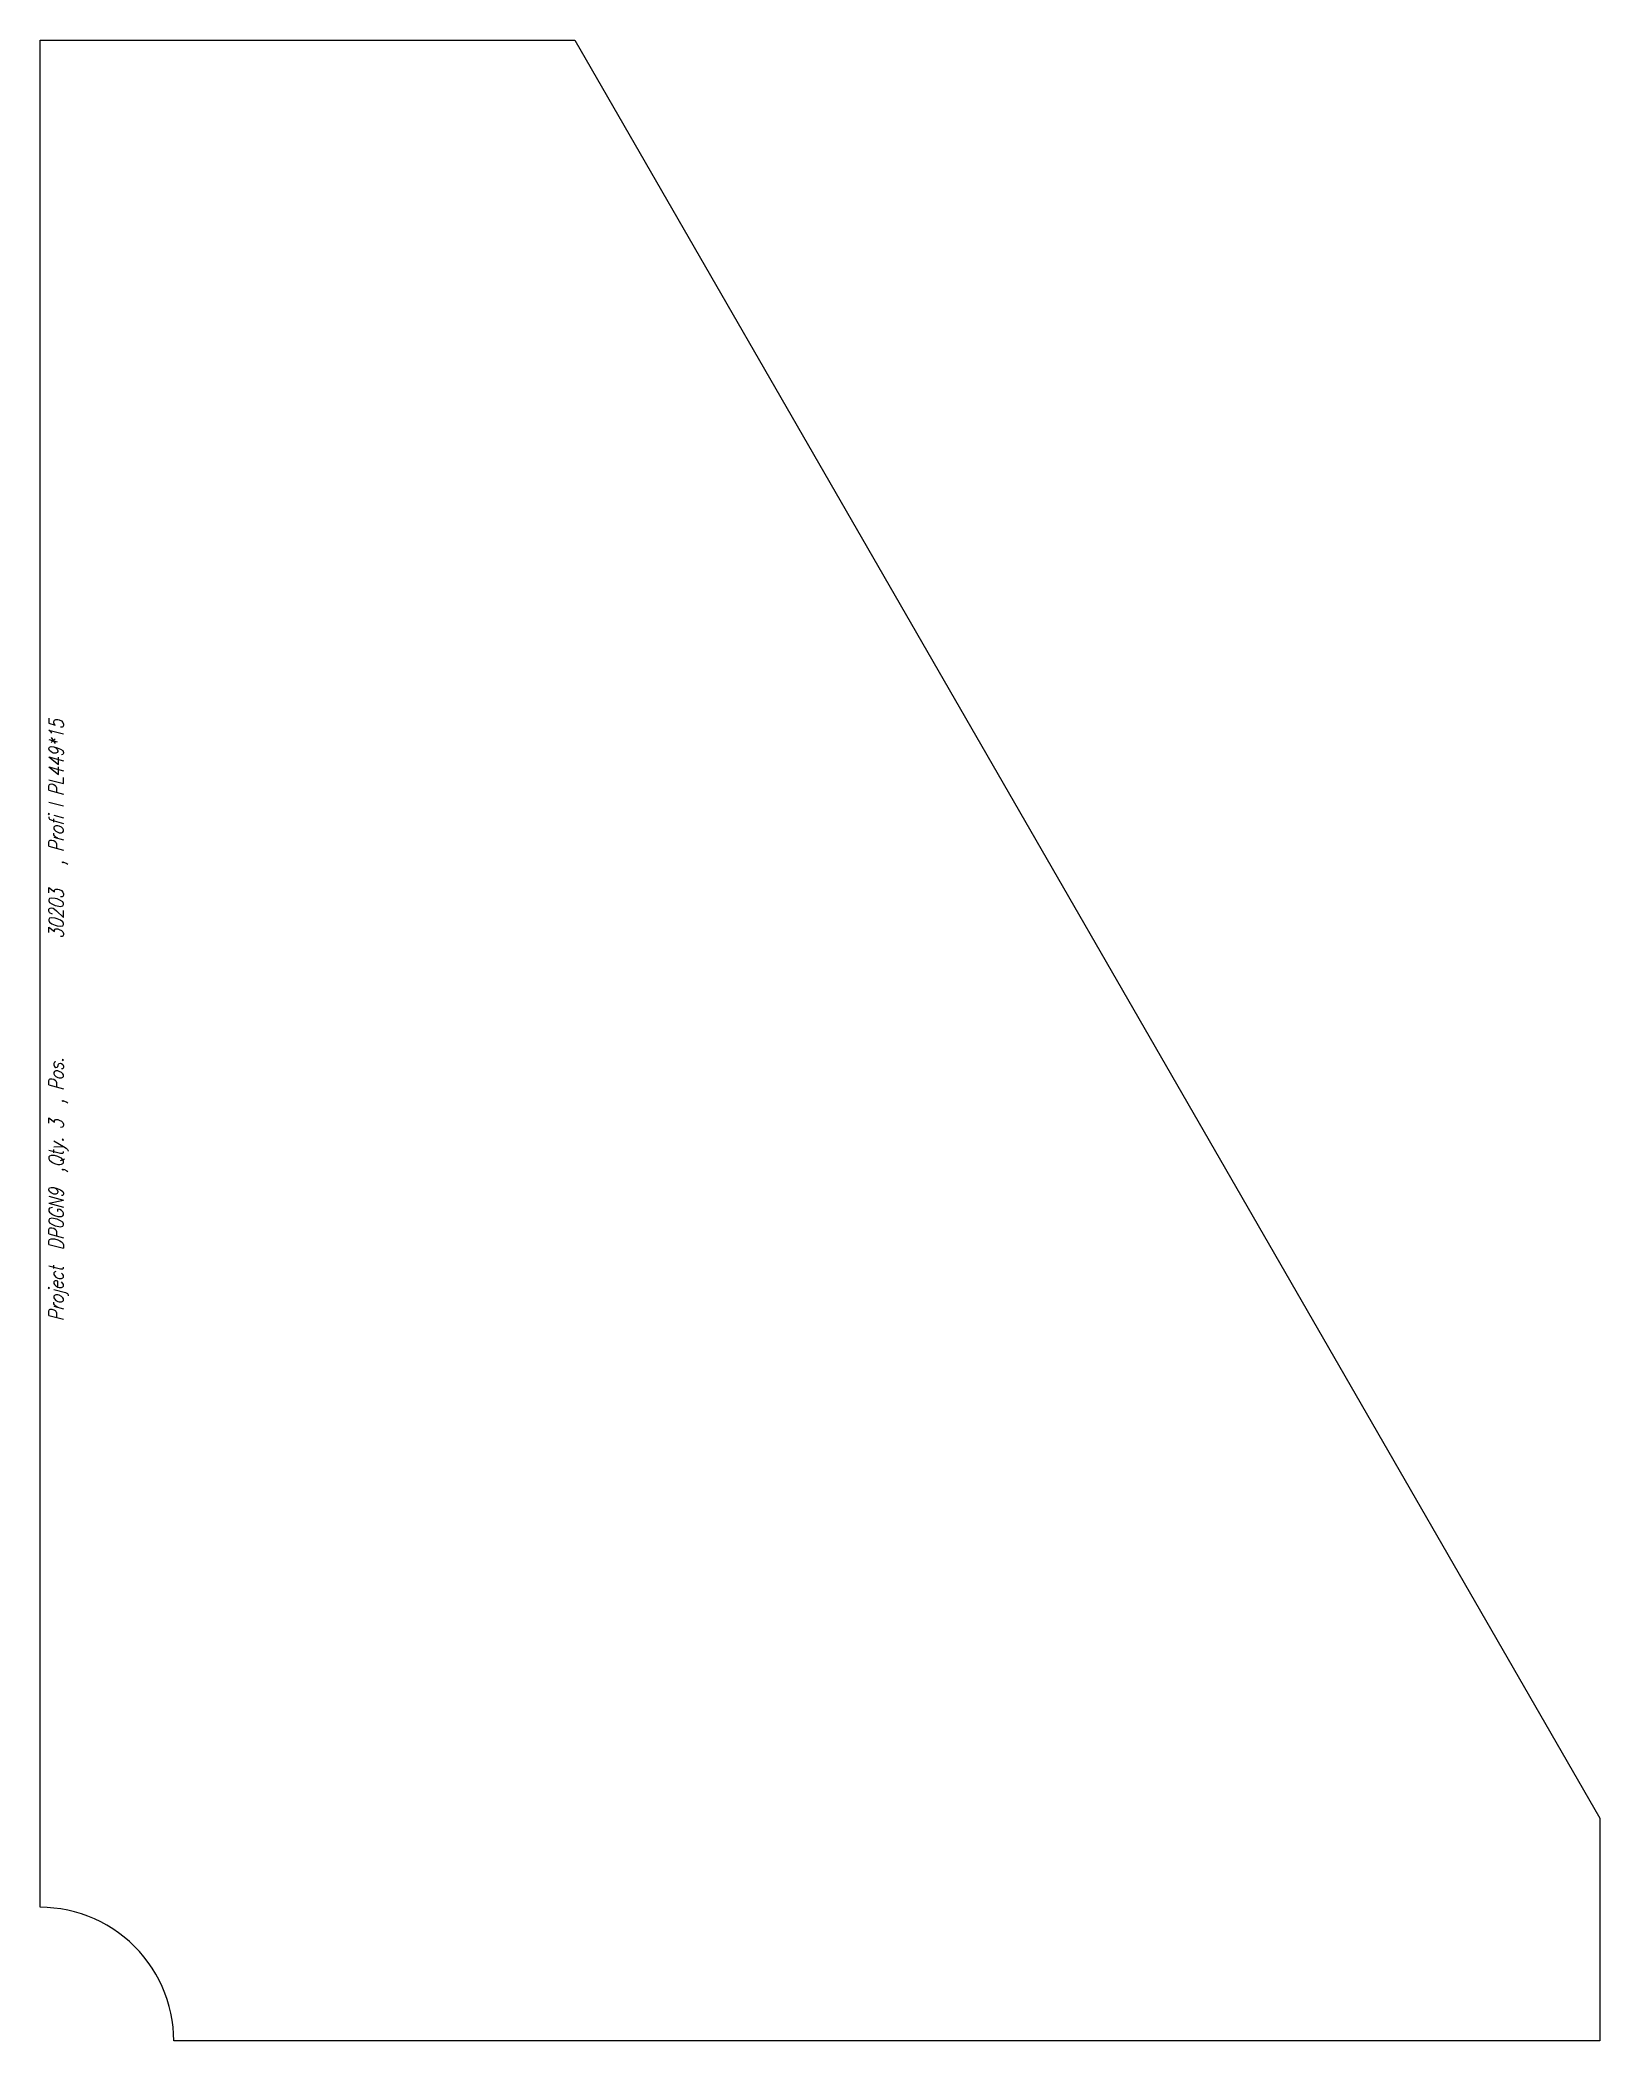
# Model space of a CAD drawing. Extents: x 0 to 350, y -224 to 224.
import ezdxf

# ---------------------------------------------------------------- set-up
doc = ezdxf.new("R2010")
doc.units = 0
doc.header["$LTSCALE"] = 10
doc.layers.add('TEILE', color=7, linetype='CONTINUOUS')
doc.layers.add('UNTERSCHRIFT', color=7, linetype='CONTINUOUS')
doc.styles.get("Standard").update_dxf_attribs({"font": 'ROMANS'})

msp = doc.modelspace()

# ---------------------------------------------------------------- linework, layer by layer
at = {"layer": 'TEILE', "color": 2}
for p, q in [((0, -194.496521), (0, 224.496521)), ((0, 224.496521), (119.999985, 224.496521)), ((119.999985, 224.496521), (349.999725, -174.496552)), ((349.999725, -174.496552), (350, -224.496521)), ((-0.000004, -194.496536), (0, -194.496521)), ((1.570076, -194.537643), (-0.000004, -194.496536)), ((3.135852, -194.660873), (1.570076, -194.537643)), ((4.693034, -194.865875), (3.135852, -194.660873)), ((6.237352, -195.1521), (4.693034, -194.865875)), ((7.764574, -195.518738), (6.237352, -195.1521)), ((9.270514, -195.964828), (7.764574, -195.518738)), ((10.751045, -196.489105), (9.270514, -195.964828)), ((12.202106, -197.090149), (10.751045, -196.489105)), ((13.619723, -197.766327), (12.202106, -197.090149)), ((15.000009, -198.515762), (13.619723, -197.766327)), ((16.33918, -199.336395), (15.000009, -198.515762)), ((17.633566, -200.225998), (16.33918, -199.336395)), ((18.87962, -201.182129), (17.633566, -200.225998)), ((20.073927, -202.202164), (18.87962, -201.182129)), ((21.213211, -203.28331), (20.073927, -202.202164)), ((22.294352, -204.422607), (21.213211, -203.28331)), ((23.314388, -205.616913), (22.294352, -204.422607)), ((24.270517, -206.862961), (23.314388, -205.616913)), ((25.160124, -208.157349), (24.270517, -206.862961)), ((25.98077, -209.496521), (25.160124, -208.157349)), ((26.730204, -210.876801), (25.98077, -209.496521)), ((27.406372, -212.294403), (26.730204, -210.876801)), ((28.007423, -213.745483), (27.406372, -212.294403)), ((28.531706, -215.225998), (28.007423, -213.745483)), ((28.977785, -216.731949), (28.531706, -215.225998)), ((29.34444, -218.259155), (28.977785, -216.731949)), ((29.630661, -219.803482), (29.34444, -218.259155)), ((29.835667, -221.360657), (29.630661, -219.803482)), ((29.958897, -222.926453), (29.835667, -221.360657)), ((30, -224.496521), (29.958897, -222.926453)), ((350, -224.496521), (30, -224.496521))]:
    msp.add_line(p, q, dxfattribs=at)

# ---------------------------------------------------------------- texts
at = {"layer": 'UNTERSCHRIFT', "color": 2, "oblique": 15, "width": 0.8}
for s, p in [('  , Profi l PL449*15', (5.25, 35.800007)), ('30203', (5.25, 22.800007)), ('Project  DP0GN9  ,Qty. 3  , Pos. ', (5.25, -62.999992))]:
    msp.add_text(s, height=3.25, rotation=89.999931, dxfattribs=at).set_placement(p)

doc.saveas('drawing.dxf')
